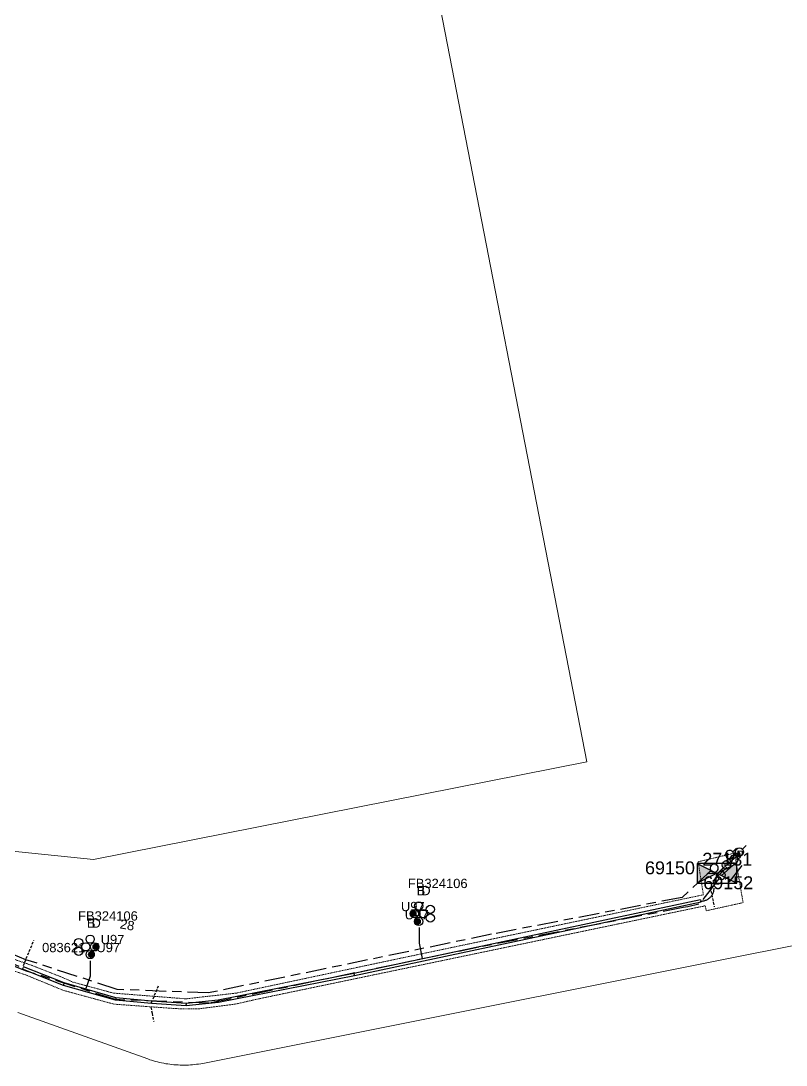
# Model space of a CAD drawing. Header units: metres. Extents: x 292510 to 295946, y 6251475 to 6256272.
# Drawn here: x 294752 to 294900.7, y 6255168.5 to 6255371.5 of the extents above; entities that cross this region are included whole.
import ezdxf
from ezdxf.enums import TextEntityAlignment as Align

# ---------------------------------------------------------------- set-up
doc = ezdxf.new("R2010")
doc.units = ezdxf.units.M
for name, pattern in [('Cable Exist UG', [8.2, 4, -1.2, 1.8, -1.2]), ('DASHED', [0.75, 0.5, -0.25]), ('HIDDEN', [0.375, 0.25, -0.125]), ('HIDDEN2', [0.1875, 0.125, -0.0625])]:
    doc.linetypes.add(name, pattern=pattern)
doc.layers.get('0').update_dxf_attribs({"color": 6})
doc.layers.add('Cadastre Land Parcels_SP_EXT', color=7, linetype='Continuous', lineweight=5)
doc.layers.add('Cadastre Other Property_SP_EXT', color=9, linetype='HIDDEN', lineweight=5)
for name, color, linetype in [('Duct_SP_EXT', 7, 'Continuous'), ('Equip_HV_EXT', 7, 'Continuous'), ('Equip_LV_EXT', 7, 'Continuous'), ('Mains_HV_EXT', 7, 'Continuous'), ('Services_SP_EXT', 7, 'Continuous'), ('Sub_SP_EXT', 7, 'Continuous'), ('Trench_SP_EXT', 7, 'Continuous')]:
    doc.layers.add(name, color=color, linetype=linetype)
doc.layers.add('UNKNOWN_FEATURES', color=1, linetype='DASHED', plot=False)
doc.styles.get("Standard").update_dxf_attribs({"font": 'arial.ttf'})
doc.styles.add('SWITCH_LABEL', font='arial.ttf', dxfattribs={"height": 2.5})

# ---------------------------------------------------------------- blocks, each defined once
blk = doc.blocks.new('SUB_PADMOUNT_EXT')
for points in [[(0, 0), (-3.84, 1.92), (-3.84, -1.92)], [(0, 0), (3.84, 1.92), (3.84, -1.92)]]:
    blk.add_hatch(color=256).paths.add_polyline_path(points)
for p, q in [((3.84, 1.92), (-3.84, -1.92)), ((-3.84, 1.92), (3.84, -1.92))]:
    blk.add_line(p, q)
blk.add_lwpolyline([(-3.84, -1.92), (3.84, -1.92), (3.84, 1.92), (-3.84, 1.92)], close=True)
for tag, height, flags, p in [('ASSET_NUM', 2.5, 8, (2, 2)), ('STREET_CODE', 0.2, 9, (1.5, 0)), ('CONSTRUCTED_VOLTAGE', 0.2, 9, (1.5, -0.2)), ('OPERATING_VOLTAGE', 0.2, 9, (1.5, -0.6)), ('ORIENTATION', 0.2, 9, (1.5, -0.8)), ('OWNED_BY', 0.2, 9, (1.5, -1)), ('OPERATED_BY', 0.2, 9, (1.5, -1.2)), ('SECONDARY_VOLTAGE', 0.2, 9, (1.5, -1.6)), ('STATE', 0.2, 9, (1.5, -1.8)), ('NO_PHASES', 0.2, 9, (1.5, -0.4)), ('MAINTAINED_BY', 0.2, 9, (1.5, -1.4)), ('PARENT', 0.2, 9, (1.5, -2)), ('SUBSTATION_TYPE', 0.2, 9, (1.5, -2.2)), ('STREETNAME', 0.2, 9, (1.5, -3)), ('SUBURB', 0.2, 9, (1.5, -3.2)), ('Z', 0.2, 1, (1.5, -3.6)), ('USAGE', 0.2, 9, (1.5, -2.4)), ('LEGEND', 0.2, 9, (1.5, -2.6)), ('LOCATION', 0.2, 9, (1.5, -2.8)), ('NOTES', 0.2, 9, (1.5, -3.4))]:
    blk.add_attdef(tag, text='', height=height, dxfattribs=dict(flags=flags)).set_placement(p, align=Align.MIDDLE_LEFT)
blk = doc.blocks.new('DUCT_EXT')
blk.add_circle((0, 0.8), 0.8)
at = {"flags": 1}
blk.add_attdef('Z', (0, 0), '', height=0.2, dxfattribs=at)
at = {"flags": 9}
for tag, p in [('DUCT_CODE', (0, 0)), ('XSECT_TYPE', (0, -0.2)), ('STATE', (0, -0.6)), ('FB_REFERENCE', (0, -0.4)), ('NOTES', (0, -0.8))]:
    blk.add_attdef(tag, text='', height=0.2, dxfattribs=at).set_placement(p, align=Align.MIDDLE_LEFT)
blk = doc.blocks.new('CCP_EXT')
at = {"flags": 9}
for tag, p in [('STATE', (0, -1.8)), ('NOTES', (0, -2))]:
    blk.add_attdef(tag, text='', height=0.2, dxfattribs=at).set_placement(p, align=Align.MIDDLE_LEFT)
blk.add_wipeout([(0, 0.57), (0.57, 0), (0, -0.57), (-0.57, 0)])
blk.add_lwpolyline([(-0.57, 0), (0, 0.57), (0.57, 0), (0, -0.57), (-0.57, 0)])
at = {"flags": 1}
blk.add_attdef('Z', (0, 0), '', height=0.2, dxfattribs=at)
at = {"flags": 9}
for tag, p in [('CCP_TYPE', (0, 0)), ('CONSTRUCTED_VOLTAGE', (0, -0.2)), ('OPERATING_VOLTAGE', (0, -0.6)), ('ORIENTATION', (0, -0.8)), ('OWNED_BY', (0, -1)), ('NO_PHASES', (0, -0.4)), ('USAGE', (0, -1.2)), ('LEGEND', (0, -1.4)), ('LIFE_SUPPORT', (0, -1.6))]:
    blk.add_attdef(tag, text='', height=0.2, dxfattribs=at).set_placement(p, align=Align.MIDDLE_LEFT)
blk = doc.blocks.new('LV_UG_DFUSE_CLOSED_EXT')
for points in [[(1, 0), (0, 0)], [(5.04, 0.73), (2.16, -0.72)], [(5.05, -0.71), (2.16, 0.72)], [(6.2, 0.01), (7.2, 0.01)]]:
    blk.add_lwpolyline(points)
for centre in [(1.8, 0), (5.4, 0.01)]:
    blk.add_circle(centre, 0.8)
at = {"flags": 9}
for tag, p in [('ACTUAL_STATUS', (0, 0)), ('CONSTRUCTED_VOLTAGE', (0, -0.2)), ('OPERATING_VOLTAGE', (0, -0.6)), ('ORIENTATION', (0, -0.8)), ('STATE', (0, -1)), ('SWITCH_TYPE', (0, -1.2)), ('NO_PHASES', (0, -0.4)), ('USAGE', (0, -1.4)), ('NOTES', (0, -1.6))]:
    blk.add_attdef(tag, text='', height=0.2, dxfattribs=at).set_placement(p, align=Align.MIDDLE_LEFT)
at = {"flags": 1}
blk.add_attdef('Z', (0, 0), '', height=0.2, dxfattribs=at)
blk = doc.blocks.new('SWG_HOLEC_SU_EXT')
blk.add_line((1.8, -2), (5.8, -2))
for points in [[(1, 0), (0, 0)], [(6.6, 0), (7.6, 0)]]:
    blk.add_lwpolyline(points)
for points in [[(1.8, -0.8, 1), (1.8, 0.8, 1)], [(5.8, -0.8, 1), (5.8, 0.8, 1)]]:
    blk.add_lwpolyline(points, format="xyb", close=True)
at = {"style": 'SWITCH_LABEL', "flags": 8}
blk.add_attdef('ASSET_NUM', text='', height=2.5, rotation=179.9544, dxfattribs=at).set_placement((-2.4, 0), align=Align.MIDDLE_LEFT)
at = {"flags": 1}
blk.add_attdef('Z', (0, 0), '', height=0.2, dxfattribs=at)
at = {"flags": 9}
for tag, p in [('ACTUAL_STATUS', (0, -0.4)), ('CONSTRUCTED_VOLTAGE', (0, -0.6)), ('OPERATING_VOLTAGE', (0, -1)), ('ORIENTATION', (0, -1.2)), ('OWNED_BY', (0, -1.4)), ('STATE', (0, -1.8)), ('SWITCH_TYPE', (0, -2)), ('NO_PHASES', (0, -0.8)), ('PARENT', (0, -1.6)), ('STREETNAME', (0, -2.6)), ('SUBURB', (0, -2.8)), ('USAGE', (0, -2.2)), ('LOCATION', (0, -2.4)), ('NOTES', (0, -3))]:
    blk.add_attdef(tag, text='', height=0.2, dxfattribs=at).set_placement(p, align=Align.MIDDLE_LEFT)
at = {"style": 'SWITCH_LABEL', "flags": 9}
blk.add_attdef('STREET_CODE', text='', height=0.2, dxfattribs=at).set_placement((0, -0.2), align=Align.MIDDLE_LEFT)
blk = doc.blocks.new('CABLE_LARGE_EXT')
h = blk.add_hatch(color=256)
edge = h.paths.add_edge_path()
edge.add_arc((0, 0.55), 0.55, 0, 360)
blk.add_circle((0, 0.55), 0.55)
at = {"flags": 1}
blk.add_attdef('Z', (0, 0), '', height=0.2, dxfattribs=at)
at = {"flags": 9}
for tag, p in [('COND_CODE', (0, 0)), ('STATE', (0, -0.4)), ('XSECT_SIZE', (0, -0.6)), ('FB_REFERENCE', (0, -0.2)), ('NOTES', (0, -0.8))]:
    blk.add_attdef(tag, text='', height=0.2, dxfattribs=at).set_placement(p, align=Align.MIDDLE_LEFT)

msp = doc.modelspace()

# ---------------------------------------------------------------- linework, layer by layer
at = {"layer": 'Cadastre Land Parcels_SP_EXT', "linetype": 'Continuous'}
for points in [[(294736.36, 6255211.49), (294766.08, 6255208.45), (294861.93, 6255227.43), (294830.42, 6255389.97)], [(294830.42, 6255389.97), (294861.93, 6255227.43), (294766.08, 6255208.45), (294736.36, 6255211.49)], [(294751.39, 6255178.68), (294776.62, 6255169.67), (294777, 6255169.54), (294777.38, 6255169.42), (294777.77, 6255169.3), (294778.16, 6255169.19), (294778.54, 6255169.09), (294778.94, 6255169), (294779.33, 6255168.91), (294779.72, 6255168.84), (294780.12, 6255168.76), (294780.52, 6255168.7), (294780.91, 6255168.65), (294781.31, 6255168.6), (294781.71, 6255168.56), (294782.11, 6255168.53), (294782.52, 6255168.51), (294782.92, 6255168.49), (294783.32, 6255168.48), (294783.72, 6255168.48), (294784.12, 6255168.49), (294784.52, 6255168.5), (294784.93, 6255168.53), (294785.33, 6255168.56), (294785.73, 6255168.59), (294786.13, 6255168.64), (294786.52, 6255168.69), (294786.92, 6255168.76), (294787.32, 6255168.82), (295004.35, 6255212.14)], [(295004.35, 6255212.14), (294787.32, 6255168.82), (294786.92, 6255168.76), (294786.52, 6255168.69), (294786.13, 6255168.64), (294785.73, 6255168.59), (294785.33, 6255168.56), (294784.93, 6255168.53), (294784.52, 6255168.5), (294784.12, 6255168.49), (294783.72, 6255168.48), (294783.32, 6255168.48), (294782.92, 6255168.49), (294782.52, 6255168.51), (294782.11, 6255168.53), (294781.71, 6255168.56), (294781.31, 6255168.6), (294780.91, 6255168.65), (294780.52, 6255168.7), (294780.12, 6255168.76), (294779.72, 6255168.84), (294779.33, 6255168.91), (294778.94, 6255169), (294778.54, 6255169.09), (294778.16, 6255169.19), (294777.77, 6255169.3), (294777.38, 6255169.42), (294777, 6255169.54), (294776.62, 6255169.67), (294751.39, 6255178.68)]]:
    msp.add_lwpolyline(points, dxfattribs=at)
at = {"layer": 'Duct_SP_EXT'}
for p, q in [((294884.06, 6255200.61), (294816.68, 6255186.28)), ((294884.06, 6255200.61), (294884.11, 6255200.38)), ((294884.16, 6255200.14), (294816.78, 6255185.81)), ((294884.16, 6255200.14), (294884.11, 6255200.38)), ((294752.3, 6255187.16), (294752.39, 6255187.39)), ((294760.24, 6255183.99), (294752.3, 6255187.16)), ((294752.48, 6255187.61), (294752.39, 6255187.39)), ((294760.4, 6255184.45), (294752.48, 6255187.61)), ((294760.4, 6255184.45), (294760.32, 6255184.22)), ((294770.45, 6255181.58), (294760.4, 6255184.45)), ((294816.68, 6255186.28), (294790.29, 6255181.11)), ((294816.78, 6255185.81), (294790.36, 6255180.63)), ((294816.68, 6255186.28), (294816.73, 6255186.05)), ((294816.78, 6255185.81), (294816.73, 6255186.05)), ((294760.24, 6255183.99), (294760.32, 6255184.22)), ((294770.36, 6255181.11), (294760.24, 6255183.99)), ((294770.36, 6255181.11), (294770.41, 6255181.34)), ((294777.36, 6255180.44), (294770.36, 6255181.11)), ((294770.45, 6255181.58), (294770.41, 6255181.34)), ((294777.4, 6255180.92), (294770.45, 6255181.58)), ((294777.36, 6255180.44), (294777.38, 6255180.68)), ((294784.11, 6255180), (294777.36, 6255180.44)), ((294777.4, 6255180.92), (294777.38, 6255180.68)), ((294784.1, 6255180.49), (294777.4, 6255180.92)), ((294790.29, 6255181.11), (294784.1, 6255180.49)), ((294784.1, 6255180.49), (294784.11, 6255180.25)), ((294790.36, 6255180.63), (294784.11, 6255180)), ((294784.11, 6255180), (294784.11, 6255180.25)), ((294790.29, 6255181.11), (294790.33, 6255180.87)), ((294790.36, 6255180.63), (294790.33, 6255180.87))]:
    msp.add_line(p, q, dxfattribs=at)
for points in [[(294829.37, 6255195.26), (294829.37, 6255192.21), (294829.96, 6255189.24)], [(294765.42, 6255188.76), (294765.42, 6255185.78), (294764.61, 6255183.38)]]:
    msp.add_lwpolyline(points, dxfattribs=at)
at = {"layer": 'Mains_HV_EXT', "linetype": 'Cable Exist UG'}
for points in [[(294887.21, 6255205.7), (294885.5, 6255205.71), (294880.46, 6255201.09), (294843.43, 6255193.92), (294788.38, 6255182.51), (294770.7, 6255183.19), (294752.94, 6255188.98), (294694.48, 6255212.95), (294695.93, 6255213.99)], [(294887.19, 6255205.74), (294886.98, 6255203.85), (294883.74, 6255199.76), (294881.58, 6255199.27), (294880.71, 6255199.1), (294880.71, 6255199.1), (294840.98, 6255191.41), (294788.55, 6255180.5), (294770.35, 6255181.21), (294752.89, 6255186.84), (294692.41, 6255210.79), (294690.86, 6255210)]]:
    msp.add_lwpolyline(points, dxfattribs=at)
at = {"layer": 'Trench_SP_EXT', "linetype": 'Cable Exist UG'}
for points in [[(294886.42, 6255204.24), (294889.2, 6255206.99)], [(294747.83, 6255189.21), (294752.31, 6255187.43)]]:
    msp.add_lwpolyline(points, dxfattribs=at)
msp.add_lwpolyline([(294886.48, 6255204.21), (294886.68, 6255203.21), (294886.68, 6255203.21, -0.456907), (294884.11, 6255200.38)], format="xyb", dxfattribs=at)
at = {"layer": 'UNKNOWN_FEATURES'}
for points in [[(294885.94, 6255203.08), (294886.71, 6255199.24)], [(294752.45, 6255187.82), (294754.48, 6255192.69)], [(294777.38, 6255180.68), (294778.71, 6255183.9)], [(294777.23, 6255179.75), (294777.46, 6255178.56), (294777.78, 6255176.94)]]:
    msp.add_lwpolyline(points, dxfattribs=at)

# ---------------------------------------------------------------- block references
at = {"layer": 'Duct_SP_EXT'}
for name, p, rotation in [('DUCT_EXT', (294827.64, 6255197.92), 269.9999999999998), ('DUCT_EXT', (294828.49, 6255199.41), 269.9999999999998), ('DUCT_EXT', (294829.34, 6255197.92), 269.9999999999998), ('DUCT_EXT', (294830.74, 6255198.77), 269.9999999999998), ('CABLE_LARGE_EXT', (294827.64, 6255197.92), 269.9999999999998), ('DUCT_EXT', (294828.49, 6255196.42), 269.9999999999998), ('CABLE_LARGE_EXT', (294828.49, 6255196.42), 269.9999999999998), ('DUCT_EXT', (294830.74, 6255197.07), 269.9999999999998), ('DUCT_EXT', (294763.99, 6255192.32), 90), ('DUCT_EXT', (294766.24, 6255192.97), 90), ('DUCT_EXT', (294763.99, 6255190.62), 90), ('DUCT_EXT', (294765.39, 6255191.47), 90), ('DUCT_EXT', (294766.24, 6255189.98), 90), ('CABLE_LARGE_EXT', (294766.24, 6255189.98), 90), ('DUCT_EXT', (294767.09, 6255191.47), 90), ('CABLE_LARGE_EXT', (294767.09, 6255191.47), 90)]:
    msp.add_blockref(name, p, dxfattribs=dict(at, rotation=rotation))
at = {"layer": 'Sub_SP_EXT'}
ref = msp.add_blockref('SUB_PADMOUNT_EXT', (294887.26, 6255205.77), dxfattribs=at)
ref.add_attrib('ASSET_NUM', '27131', dxfattribs={"layer": '0', "height": 2.5}).set_placement((294889.26, 6255206.52), align=Align.BOTTOM_CENTER)

# ---------------------------------------------------------------- texts
at = {"layer": 'Cadastre Land Parcels_SP_EXT'}
msp.add_text('28', height=1.8, rotation=350.0892, dxfattribs=at).set_placement((294771.11, 6255195.09))
at = {"layer": 'Cadastre Other Property_SP_EXT'}
msp.add_text('083621', height=1.8, dxfattribs=at).set_placement((294756.09, 6255190.44))
at = {"layer": 'Duct_SP_EXT'}
for s, p in [('FB324106', (294827.18, 6255202.91)), ('B', (294828.88, 6255201.51)), ('D', (294829.78, 6255201.51)), ('U97', (294825.83, 6255198.42)), ('U97', (294826.58, 6255196.82)), ('FB324106', (294763.09, 6255196.59)), ('B', (294764.79, 6255195.19)), ('D', (294765.69, 6255195.19)), ('U97', (294767.47, 6255192.01)), ('U97', (294766.64, 6255190.44))]:
    msp.add_text(s, height=1.8, dxfattribs=at).set_placement(p)

# ---------------------------------------------------------------- next in the draw order: block references
at = {"layer": 'Services_SP_EXT', "rotation": 221.5909958473905}
msp.add_blockref('CCP_EXT', (294891.74, 6255209.71), dxfattribs=at)

# ---------------------------------------------------------------- next in the draw order: linework, layer by layer
at = {"layer": 'Cadastre Other Property_SP_EXT', "linetype": 'HIDDEN2'}
msp.add_lwpolyline([(294746.74, 6255188.07), (294752.93, 6255186.02), (294760.14, 6255183.04), (294770.04, 6255180.34), (294782.23, 6255179.46), (294786.42, 6255179.41), (294793.63, 6255180.34), (294798.19, 6255181.37), (294868.05, 6255195.93), (294884.98, 6255199.46), (294885.17, 6255198.49), (294892.33, 6255200.07), (294890.66, 6255209.7), (294883.59, 6255208.02), (294884.61, 6255201.6), (294824.51, 6255189), (294793.81, 6255182.48), (294784.05, 6255181.37), (294769.95, 6255182.48), (294762.09, 6255184.62), (294759.67, 6255185.69), (294753.95, 6255187.93), (294747.16, 6255190.25)], dxfattribs=at)
at = {"layer": 'Services_SP_EXT'}
msp.add_lwpolyline([(294887.26, 6255205.74), (294891.74, 6255209.71)], dxfattribs=at)

# ---------------------------------------------------------------- next in the draw order: block references
at = {"layer": 'Equip_HV_EXT'}
ref = msp.add_blockref('SWG_HOLEC_SU_EXT', (294885.37, 6255205.59), dxfattribs=dict(at, rotation=41.59283879135102))
ref.add_attrib('ASSET_NUM', '69150', dxfattribs={"layer": '0', "height": 2.5, "style": 'SWITCH_LABEL'}).set_placement((294882.97, 6255206.84), align=Align.MIDDLE_RIGHT)
ref = msp.add_blockref('SWG_HOLEC_SU_EXT', (294886.99, 6255203.94), dxfattribs=dict(at, rotation=52.07492474540459))
ref.add_attrib('ASSET_NUM', '69152', dxfattribs={"layer": '0', "height": 2.5, "style": 'SWITCH_LABEL'}).set_placement((294884.59, 6255205.19), align=Align.TOP_LEFT)
at = {"layer": 'Equip_LV_EXT', "rotation": 44.0634673306765}
msp.add_blockref('LV_UG_DFUSE_CLOSED_EXT', (294887.76, 6255206.15), dxfattribs=at)

doc.saveas('drawing.dxf')
